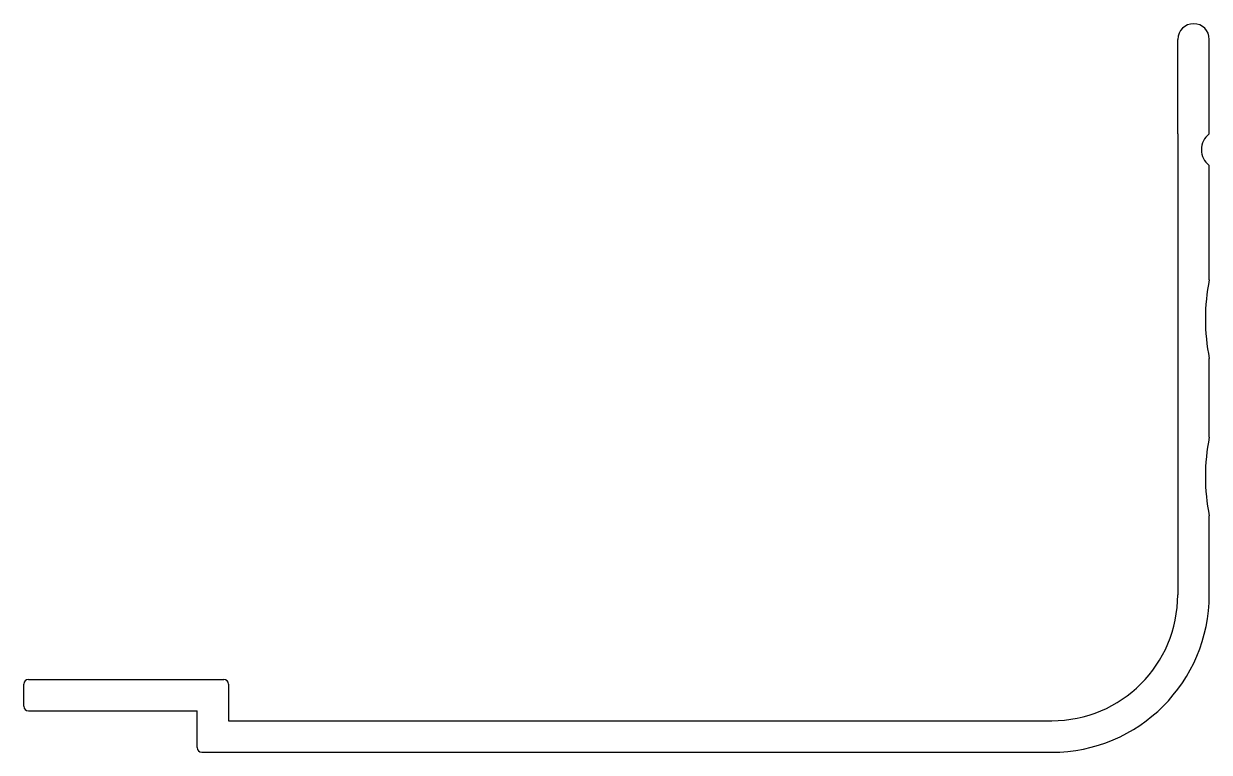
# Model space of a CAD drawing. Extents: x 713.8 to 789.1, y 498.6 to 544.8.
import ezdxf

# ---------------------------------------------------------------- set-up
doc = ezdxf.new("R2010")
doc.units = 0
doc.layers.get('0').update_dxf_attribs({"linetype": 'CONTINUOUS'})

msp = doc.modelspace()

# ---------------------------------------------------------------- linework, layer by layer
for p, q in [((787.052, 540.815), (787.052, 543.815)), ((789.052, 542.815), (789.052, 543.815)), ((789.052, 537.815), (789.052, 542.815)), ((787.052, 537.815), (787.052, 540.815)), ((787.052, 537.815), (787.052, 508.565)), ((789.052, 528.565), (789.052, 535.815)), ((789.052, 518.565), (789.052, 523.565)), ((789.052, 508.565), (789.052, 513.565)), ((713.802, 501.49), (713.802, 502.89)), ((714.102, 503.19), (724.802, 503.19)), ((724.802, 503.19), (726.502, 503.19)), ((726.802, 502.89), (726.802, 500.565)), ((714.102, 501.19), (724.802, 501.19)), ((724.802, 498.865), (724.802, 501.19)), ((726.802, 500.565), (779.052, 500.565)), ((725.102, 498.565), (779.052, 498.565))]:
    msp.add_line(p, q)
for centre, radius, start, end in [((788.052, 543.815), 1, 0, 180), ((789.802, 536.815), 1.25, 126.8699, 233.1301), ((801.427, 526.065), 12.625, 168.57881, 191.42119), ((801.427, 516.065), 12.625, 168.57881, 191.42119), ((779.052, 508.565), 10, 270, 0), ((779.052, 508.565), 8, 270, 0), ((714.102, 502.89), 0.3, 90, 180), ((726.502, 502.89), 0.3, 0, 90), ((714.102, 501.49), 0.3, 180, 270), ((725.102, 498.865), 0.3, 180, 270)]:
    msp.add_arc(centre, radius, start, end)

doc.saveas('drawing.dxf')
